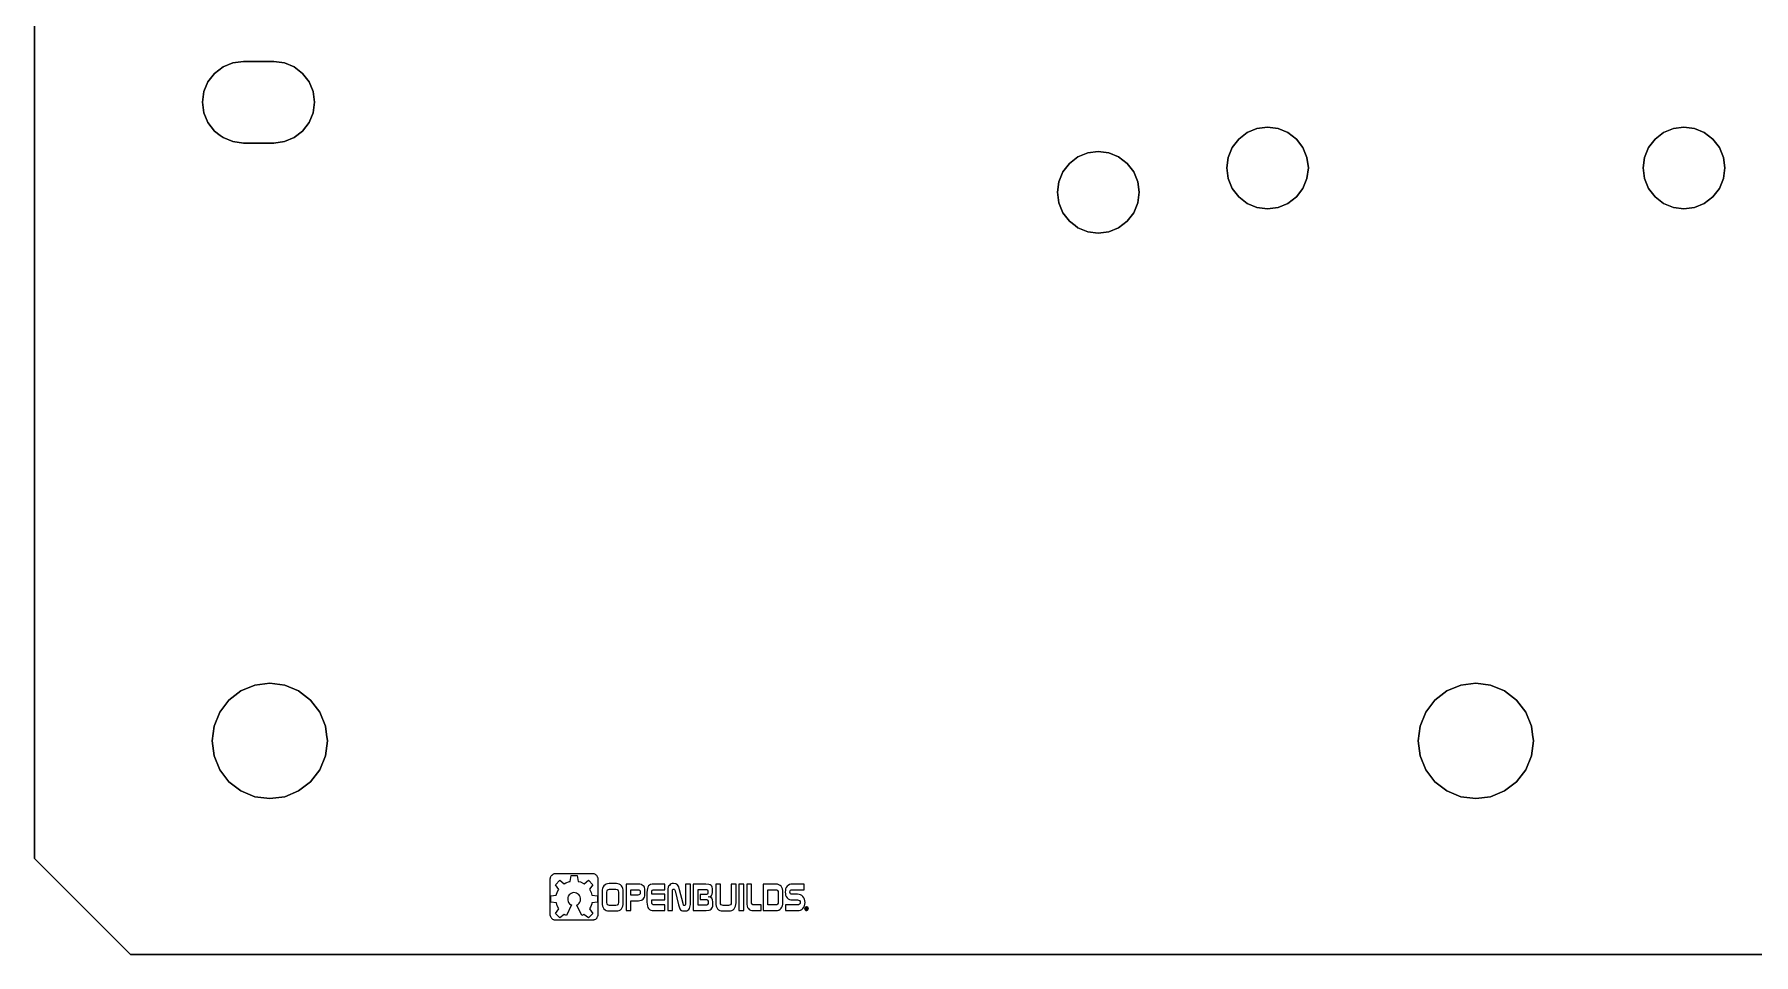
# Model space of a CAD drawing. Header units: metres. Extents: x 0 to 1120, y 0 to 254.
# Drawn here: x 687.5 to 794.8, y 0 to 57.4 of the extents above; entities that cross this region are included whole.
import ezdxf

# ---------------------------------------------------------------- set-up
doc = ezdxf.new("R2010")
doc.units = ezdxf.units.M

msp = doc.modelspace()

# ---------------------------------------------------------------- linework, layer by layer
at = {"layer": 'Component#3'}
for p, q in [((687.5, 247.94), (687.5, 6)), ((687.5, 6, 6), (687.5, 247.94, 6)), ((698.75, 54.98, 6), (698.34, 54.46, 6)), ((698.34, 54.46), (698.75, 54.98)), ((698.75, 54.98), (699.28, 55.39)), ((699.28, 55.39, 6), (698.75, 54.98, 6)), ((698.75, 54.98), (698.75, 54.98, 6)), ((699.28, 55.39), (699.89, 55.64)), ((699.89, 55.64, 6), (699.28, 55.39, 6)), ((699.28, 55.39, 6), (699.28, 55.39)), ((699.89, 55.64), (700.55, 55.73)), ((700.55, 55.73, 6), (699.89, 55.64, 6)), ((699.89, 55.64), (699.89, 55.64, 6)), ((700.55, 55.73), (702.45, 55.73)), ((700.55, 55.73), (700.55, 55.73, 6)), ((702.45, 55.73, 6), (700.55, 55.73, 6)), ((702.45, 55.73), (702.45, 55.73, 6)), ((702.45, 55.73), (703.11, 55.64)), ((703.11, 55.64, 6), (702.45, 55.73, 6)), ((703.73, 55.39, 6), (703.11, 55.64, 6)), ((703.11, 55.64, 6), (703.11, 55.64)), ((703.11, 55.64), (703.73, 55.39)), ((703.73, 55.39), (704.25, 54.98)), ((704.25, 54.98, 6), (703.73, 55.39, 6)), ((703.73, 55.39), (703.73, 55.39, 6)), ((704.25, 54.98), (704.66, 54.46)), ((704.25, 54.98), (704.25, 54.98, 6)), ((704.66, 54.46, 6), (704.25, 54.98, 6)), ((698, 53.18), (698.09, 53.84)), ((698.09, 53.84, 6), (698, 53.18, 6)), ((698.09, 53.84), (698.34, 54.46)), ((698.34, 54.46, 6), (698.09, 53.84, 6)), ((698.09, 53.84), (698.09, 53.84, 6)), ((698.34, 54.46, 6), (698.34, 54.46)), ((704.91, 53.84, 6), (704.66, 54.46, 6)), ((704.66, 54.46), (704.91, 53.84)), ((704.66, 54.46), (704.66, 54.46, 6)), ((704.91, 53.84), (704.91, 53.84, 6)), ((704.91, 53.84), (705, 53.18)), ((705, 53.18, 6), (704.91, 53.84, 6)), ((698, 53.18, 6), (698, 53.18)), ((698.09, 52.52), (698, 53.18)), ((698, 53.18, 6), (698.09, 52.52, 6)), ((705, 53.18), (704.91, 52.52)), ((704.91, 52.52, 6), (705, 53.18, 6)), ((705, 53.18, 6), (705, 53.18)), ((698.34, 51.91), (698.09, 52.52)), ((698.09, 52.52), (698.09, 52.52, 6)), ((698.09, 52.52, 6), (698.34, 51.91, 6)), ((698.34, 51.91, 6), (698.75, 51.38, 6)), ((698.75, 51.38), (698.34, 51.91)), ((698.34, 51.91, 6), (698.34, 51.91)), ((704.25, 51.38, 6), (704.66, 51.91, 6)), ((704.66, 51.91), (704.25, 51.38)), ((704.66, 51.91, 6), (704.91, 52.52, 6)), ((704.91, 52.52), (704.66, 51.91)), ((704.66, 51.91), (704.66, 51.91, 6)), ((704.91, 52.52), (704.91, 52.52, 6)), ((763.84, 51.54, 6), (763.22, 51.29, 6)), ((763.22, 51.29), (763.84, 51.54)), ((764.5, 51.63, 6), (763.84, 51.54, 6)), ((763.84, 51.54), (764.5, 51.63)), ((763.84, 51.54), (763.84, 51.54, 6)), ((764.5, 51.63), (764.5, 51.63, 6)), ((764.5, 51.63), (765.16, 51.54)), ((765.16, 51.54, 6), (764.5, 51.63, 6)), ((765.16, 51.54), (765.77, 51.29)), ((765.16, 51.54, 6), (765.16, 51.54)), ((765.77, 51.29, 6), (765.16, 51.54, 6)), ((789.84, 51.54, 6), (789.22, 51.29, 6)), ((789.22, 51.29), (789.84, 51.54)), ((790.5, 51.63, 6), (789.84, 51.54, 6)), ((789.84, 51.54), (790.5, 51.63)), ((789.84, 51.54, 6), (789.84, 51.54)), ((790.5, 51.63, 6), (790.5, 51.63)), ((790.5, 51.63), (791.16, 51.54)), ((791.16, 51.54, 6), (790.5, 51.63, 6)), ((791.16, 51.54), (791.16, 51.54, 6)), ((791.16, 51.54), (791.77, 51.29)), ((791.77, 51.29, 6), (791.16, 51.54, 6)), ((698.75, 51.38, 6), (699.1, 51.11, 6)), ((699.1, 51.11), (698.75, 51.38)), ((698.75, 51.38), (698.75, 51.38, 6)), ((699.1, 51.11), (699.1, 51.11, 6)), ((699.1, 51.11, 6), (699.28, 50.97, 6)), ((699.28, 50.97), (699.1, 51.11)), ((699.89, 50.72), (699.28, 50.97)), ((699.28, 50.97, 6), (699.89, 50.72, 6)), ((699.28, 50.97), (699.28, 50.97, 6)), ((699.89, 50.72, 6), (700.55, 50.63, 6)), ((699.89, 50.72), (699.89, 50.72, 6)), ((700.55, 50.63), (699.89, 50.72)), ((700.55, 50.63, 6), (700.55, 50.63)), ((702.45, 50.63), (700.55, 50.63)), ((700.55, 50.63, 6), (702.45, 50.63, 6)), ((702.45, 50.63, 6), (703.11, 50.72, 6)), ((703.11, 50.72), (702.45, 50.63)), ((702.45, 50.63, 6), (702.45, 50.63)), ((703.11, 50.72, 6), (703.73, 50.97, 6)), ((703.73, 50.97), (703.11, 50.72)), ((703.11, 50.72), (703.11, 50.72, 6)), ((704.25, 51.38), (703.73, 50.97)), ((703.73, 50.97, 6), (704.25, 51.38, 6)), ((703.73, 50.97), (703.73, 50.97, 6)), ((704.25, 51.38, 6), (704.25, 51.38)), ((762.29, 50.35), (762.7, 50.88)), ((762.7, 50.88, 6), (762.29, 50.35, 6)), ((763.22, 51.29, 6), (762.7, 50.88, 6)), ((762.7, 50.88), (763.22, 51.29)), ((762.7, 50.88), (762.7, 50.88, 6)), ((763.22, 51.29, 6), (763.22, 51.29)), ((766.3, 50.88, 6), (765.77, 51.29, 6)), ((765.77, 51.29), (766.3, 50.88)), ((765.77, 51.29, 6), (765.77, 51.29)), ((766.3, 50.88), (766.3, 50.88, 6)), ((766.3, 50.88), (766.71, 50.35)), ((766.71, 50.35, 6), (766.3, 50.88, 6)), ((788.29, 50.35), (788.7, 50.88)), ((788.7, 50.88, 6), (788.29, 50.35, 6)), ((788.7, 50.88), (789.22, 51.29)), ((789.22, 51.29, 6), (788.7, 50.88, 6)), ((788.7, 50.88), (788.7, 50.88, 6)), ((789.22, 51.29, 6), (789.22, 51.29)), ((791.77, 51.29), (791.77, 51.29, 6)), ((791.77, 51.29), (792.3, 50.88)), ((792.3, 50.88, 6), (791.77, 51.29, 6)), ((792.3, 50.88, 6), (792.3, 50.88)), ((792.3, 50.88), (792.71, 50.35)), ((792.71, 50.35, 6), (792.3, 50.88, 6)), ((752.65, 49.77, 6), (752.13, 49.36, 6)), ((752.13, 49.36), (752.65, 49.77)), ((752.65, 49.77), (753.27, 50.02)), ((753.27, 50.02, 6), (752.65, 49.77, 6)), ((752.65, 49.77), (752.65, 49.77, 6)), ((753.27, 50.02), (753.93, 50.11)), ((753.93, 50.11, 6), (753.27, 50.02, 6)), ((753.27, 50.02, 6), (753.27, 50.02)), ((753.93, 50.11), (753.93, 50.11, 6)), ((754.59, 50.02, 6), (753.93, 50.11, 6)), ((753.93, 50.11), (754.59, 50.02)), ((755.2, 49.77, 6), (754.59, 50.02, 6)), ((754.59, 50.02), (755.2, 49.77)), ((754.59, 50.02), (754.59, 50.02, 6)), ((755.2, 49.77, 6), (755.2, 49.77)), ((755.73, 49.36, 6), (755.2, 49.77, 6)), ((755.2, 49.77), (755.73, 49.36)), ((761.95, 49.08), (762.04, 49.74)), ((762.04, 49.74, 6), (761.95, 49.08, 6)), ((762.29, 50.35, 6), (762.04, 49.74, 6)), ((762.04, 49.74), (762.29, 50.35)), ((762.04, 49.74), (762.04, 49.74, 6)), ((762.29, 50.35), (762.29, 50.35, 6)), ((766.71, 50.35), (766.96, 49.74)), ((766.71, 50.35), (766.71, 50.35, 6)), ((766.96, 49.74, 6), (766.71, 50.35, 6)), ((766.96, 49.74, 6), (766.96, 49.74)), ((766.96, 49.74), (767.05, 49.08)), ((767.05, 49.08, 6), (766.96, 49.74, 6)), ((788.04, 49.74, 6), (787.95, 49.08, 6)), ((787.95, 49.08), (788.04, 49.74)), ((788.29, 50.35, 6), (788.04, 49.74, 6)), ((788.04, 49.74), (788.29, 50.35)), ((788.04, 49.74, 6), (788.04, 49.74)), ((788.29, 50.35), (788.29, 50.35, 6)), ((792.71, 50.35), (792.71, 50.35, 6)), ((792.71, 50.35), (792.96, 49.74)), ((792.96, 49.74, 6), (792.71, 50.35, 6)), ((792.96, 49.74, 6), (792.96, 49.74)), ((793.05, 49.08, 6), (792.96, 49.74, 6)), ((792.96, 49.74), (793.05, 49.08)), ((751.47, 48.22), (751.72, 48.83)), ((751.72, 48.83, 6), (751.47, 48.22, 6)), ((752.13, 49.36, 6), (751.72, 48.83, 6)), ((751.72, 48.83), (752.13, 49.36)), ((751.72, 48.83), (751.72, 48.83, 6)), ((752.13, 49.36, 6), (752.13, 49.36)), ((755.73, 49.36), (756.14, 48.83)), ((755.73, 49.36, 6), (755.73, 49.36)), ((756.14, 48.83, 6), (755.73, 49.36, 6)), ((756.14, 48.83), (756.14, 48.83, 6)), ((756.14, 48.83), (756.39, 48.22)), ((756.39, 48.22, 6), (756.14, 48.83, 6)), ((761.95, 49.08, 6), (761.95, 49.08)), ((761.95, 49.08, 6), (762.04, 48.42, 6)), ((762.04, 48.42), (761.95, 49.08)), ((762.04, 48.42, 6), (762.29, 47.8, 6)), ((762.29, 47.8), (762.04, 48.42)), ((762.04, 48.42), (762.04, 48.42, 6)), ((766.71, 47.8, 6), (766.96, 48.42, 6)), ((766.96, 48.42), (766.71, 47.8)), ((766.96, 48.42, 6), (767.05, 49.08, 6)), ((767.05, 49.08), (766.96, 48.42)), ((766.96, 48.42, 6), (766.96, 48.42)), ((767.05, 49.08), (767.05, 49.08, 6)), ((787.95, 49.08), (787.95, 49.08, 6)), ((787.95, 49.08, 6), (788.04, 48.42, 6)), ((788.04, 48.42), (787.95, 49.08)), ((788.04, 48.42, 6), (788.29, 47.8, 6)), ((788.29, 47.8), (788.04, 48.42)), ((788.04, 48.42), (788.04, 48.42, 6)), ((792.71, 47.8, 6), (792.96, 48.42, 6)), ((792.96, 48.42), (792.71, 47.8)), ((792.96, 48.42, 6), (793.05, 49.08, 6)), ((793.05, 49.08), (792.96, 48.42)), ((792.96, 48.42), (792.96, 48.42, 6)), ((793.05, 49.08), (793.05, 49.08, 6)), ((751.38, 47.56), (751.47, 48.22)), ((751.47, 48.22, 6), (751.38, 47.56, 6)), ((751.38, 47.56, 6), (751.38, 47.56)), ((751.38, 47.56, 6), (751.47, 46.9, 6)), ((751.47, 46.9), (751.38, 47.56)), ((751.47, 48.22, 6), (751.47, 48.22)), ((756.39, 48.22), (756.39, 48.22, 6)), ((756.39, 48.22), (756.48, 47.56)), ((756.48, 47.56, 6), (756.39, 48.22, 6)), ((756.39, 46.9, 6), (756.48, 47.56, 6)), ((756.48, 47.56), (756.39, 46.9)), ((756.48, 47.56, 6), (756.48, 47.56)), ((762.7, 47.28), (762.29, 47.8)), ((762.29, 47.8), (762.29, 47.8, 6)), ((762.29, 47.8, 6), (762.7, 47.28, 6)), ((762.7, 47.28, 6), (762.7, 47.28)), ((763.22, 46.87), (762.7, 47.28)), ((762.7, 47.28, 6), (763.22, 46.87, 6)), ((765.77, 46.87, 6), (766.3, 47.28, 6)), ((766.3, 47.28), (765.77, 46.87)), ((766.71, 47.8), (766.3, 47.28)), ((766.3, 47.28, 6), (766.71, 47.8, 6)), ((766.3, 47.28, 6), (766.3, 47.28)), ((766.71, 47.8, 6), (766.71, 47.8)), ((788.7, 47.28), (788.29, 47.8)), ((788.29, 47.8), (788.29, 47.8, 6)), ((788.29, 47.8, 6), (788.7, 47.28, 6)), ((788.7, 47.28, 6), (788.7, 47.28)), ((788.7, 47.28, 6), (789.22, 46.87, 6)), ((789.22, 46.87), (788.7, 47.28)), ((792.3, 47.28), (791.77, 46.87)), ((791.77, 46.87, 6), (792.3, 47.28, 6)), ((792.3, 47.28, 6), (792.71, 47.8, 6)), ((792.71, 47.8), (792.3, 47.28)), ((792.3, 47.28), (792.3, 47.28, 6)), ((792.71, 47.8), (792.71, 47.8, 6)), ((751.72, 46.28), (751.47, 46.9)), ((751.47, 46.9, 6), (751.72, 46.28, 6)), ((751.47, 46.9), (751.47, 46.9, 6)), ((751.72, 46.28, 6), (751.72, 46.28)), ((751.72, 46.28, 6), (752.13, 45.76, 6)), ((752.13, 45.76), (751.72, 46.28)), ((756.14, 46.28), (755.73, 45.76)), ((755.73, 45.76, 6), (756.14, 46.28, 6)), ((756.14, 46.28, 6), (756.39, 46.9, 6)), ((756.39, 46.9), (756.14, 46.28)), ((756.14, 46.28, 6), (756.14, 46.28)), ((756.39, 46.9), (756.39, 46.9, 6)), ((763.84, 46.62), (763.22, 46.87)), ((763.22, 46.87, 6), (763.84, 46.62, 6)), ((763.22, 46.87), (763.22, 46.87, 6)), ((764.5, 46.53), (763.84, 46.62)), ((763.84, 46.62), (763.84, 46.62, 6)), ((763.84, 46.62, 6), (764.5, 46.53, 6)), ((765.16, 46.62), (764.5, 46.53)), ((764.5, 46.53, 6), (765.16, 46.62, 6)), ((764.5, 46.53, 6), (764.5, 46.53)), ((765.77, 46.87), (765.16, 46.62)), ((765.16, 46.62, 6), (765.77, 46.87, 6)), ((765.16, 46.62), (765.16, 46.62, 6)), ((765.77, 46.87), (765.77, 46.87, 6)), ((789.84, 46.62), (789.22, 46.87)), ((789.22, 46.87), (789.22, 46.87, 6)), ((789.22, 46.87, 6), (789.84, 46.62, 6)), ((789.84, 46.62, 6), (789.84, 46.62)), ((790.5, 46.53), (789.84, 46.62)), ((789.84, 46.62, 6), (790.5, 46.53, 6)), ((790.5, 46.53, 6), (791.16, 46.62, 6)), ((791.16, 46.62), (790.5, 46.53)), ((790.5, 46.53), (790.5, 46.53, 6)), ((791.77, 46.87), (791.16, 46.62)), ((791.16, 46.62, 6), (791.77, 46.87, 6)), ((791.16, 46.62), (791.16, 46.62, 6)), ((791.77, 46.87, 6), (791.77, 46.87)), ((752.13, 45.76), (752.13, 45.76, 6)), ((752.48, 45.49), (752.13, 45.76)), ((752.13, 45.76, 6), (752.48, 45.49, 6)), ((752.65, 45.35), (752.48, 45.49)), ((752.48, 45.49, 6), (752.65, 45.35, 6)), ((752.48, 45.49), (752.48, 45.49, 6)), ((752.65, 45.35, 6), (752.65, 45.35)), ((753.27, 45.1), (752.65, 45.35)), ((752.65, 45.35, 6), (753.27, 45.1, 6)), ((753.27, 45.1, 6), (753.93, 45.01, 6)), ((753.93, 45.01), (753.27, 45.1)), ((753.27, 45.1), (753.27, 45.1, 6)), ((753.93, 45.01, 6), (754.59, 45.1, 6)), ((754.59, 45.1), (753.93, 45.01)), ((755.2, 45.35), (754.59, 45.1)), ((754.59, 45.1, 6), (755.2, 45.35, 6)), ((754.59, 45.1), (754.59, 45.1, 6)), ((755.2, 45.35, 6), (755.73, 45.76, 6)), ((755.73, 45.76), (755.2, 45.35)), ((755.2, 45.35, 6), (755.2, 45.35)), ((755.73, 45.76), (755.73, 45.76, 6)), ((753.93, 45.01), (753.93, 45.01, 6)), ((700.4, 16.45, 6), (699.65, 15.87, 6)), ((699.65, 15.87), (700.4, 16.45)), ((700.4, 16.45), (701.27, 16.81)), ((701.27, 16.81, 6), (700.4, 16.45, 6)), ((700.4, 16.45, 6), (700.4, 16.45)), ((702.2, 16.93, 6), (701.27, 16.81, 6)), ((701.27, 16.81), (702.2, 16.93)), ((701.27, 16.81), (701.27, 16.81, 6)), ((703.13, 16.81, 6), (702.2, 16.93, 6)), ((702.2, 16.93), (703.13, 16.81)), ((702.2, 16.93, 6), (702.2, 16.93)), ((703.13, 16.81), (703.13, 16.81, 6)), ((704, 16.45, 6), (703.13, 16.81, 6)), ((703.13, 16.81), (704, 16.45)), ((704, 16.45), (704, 16.45, 6)), ((704.75, 15.87, 6), (704, 16.45, 6)), ((704, 16.45), (704.75, 15.87)), ((775.7, 16.45, 6), (774.95, 15.87, 6)), ((774.95, 15.87), (775.7, 16.45)), ((776.57, 16.81, 6), (775.7, 16.45, 6)), ((775.7, 16.45), (776.57, 16.81)), ((775.7, 16.45), (775.7, 16.45, 6)), ((777.5, 16.93, 6), (776.57, 16.81, 6)), ((776.57, 16.81), (777.5, 16.93)), ((776.57, 16.81, 6), (776.57, 16.81)), ((777.5, 16.93), (777.5, 16.93, 6)), ((778.43, 16.81, 6), (777.5, 16.93, 6)), ((777.5, 16.93), (778.43, 16.81)), ((778.43, 16.81), (778.43, 16.81, 6)), ((778.43, 16.81), (779.3, 16.45)), ((779.3, 16.45, 6), (778.43, 16.81, 6)), ((780.05, 15.87, 6), (779.3, 16.45, 6)), ((779.3, 16.45, 6), (779.3, 16.45)), ((779.3, 16.45), (780.05, 15.87)), ((698.72, 14.26), (699.08, 15.13)), ((699.08, 15.13, 6), (698.72, 14.26, 6)), ((699.08, 15.13), (699.65, 15.87)), ((699.65, 15.87, 6), (699.08, 15.13, 6)), ((699.08, 15.13), (699.08, 15.13, 6)), ((699.65, 15.87), (699.65, 15.87, 6)), ((705.32, 15.13, 6), (704.75, 15.87, 6)), ((704.75, 15.87, 6), (704.75, 15.87)), ((704.75, 15.87), (705.32, 15.13)), ((705.32, 15.13), (705.68, 14.26)), ((705.32, 15.13), (705.32, 15.13, 6)), ((705.68, 14.26, 6), (705.32, 15.13, 6)), ((774.02, 14.26), (774.38, 15.13)), ((774.38, 15.13, 6), (774.02, 14.26, 6)), ((774.95, 15.87, 6), (774.38, 15.13, 6)), ((774.38, 15.13), (774.95, 15.87)), ((774.38, 15.13), (774.38, 15.13, 6)), ((774.95, 15.87, 6), (774.95, 15.87)), ((780.62, 15.13, 6), (780.05, 15.87, 6)), ((780.05, 15.87), (780.62, 15.13)), ((780.05, 15.87), (780.05, 15.87, 6)), ((780.62, 15.13), (780.62, 15.13, 6)), ((780.62, 15.13), (780.98, 14.26)), ((780.98, 14.26, 6), (780.62, 15.13, 6)), ((698.6, 13.33), (698.72, 14.26)), ((698.72, 14.26, 6), (698.6, 13.33, 6)), ((698.72, 14.26), (698.72, 14.26, 6)), ((705.68, 14.26), (705.68, 14.26, 6)), ((705.75, 13.74, 6), (705.68, 14.26, 6)), ((705.68, 14.26), (705.75, 13.74)), ((774.02, 14.26, 6), (773.9, 13.33, 6)), ((773.9, 13.33), (774.02, 14.26)), ((774.02, 14.26), (774.02, 14.26, 6)), ((780.98, 14.26), (781.05, 13.74)), ((781.05, 13.74, 6), (780.98, 14.26, 6)), ((780.98, 14.26, 6), (780.98, 14.26)), ((698.6, 13.33), (698.6, 13.33, 6)), ((698.72, 12.4), (698.6, 13.33)), ((698.6, 13.33, 6), (698.72, 12.4, 6)), ((705.68, 12.4, 6), (705.8, 13.33, 6)), ((705.8, 13.33), (705.68, 12.4)), ((705.75, 13.74), (705.8, 13.33)), ((705.8, 13.33, 6), (705.75, 13.74, 6)), ((705.75, 13.74, 6), (705.75, 13.74)), ((705.8, 13.33, 6), (705.8, 13.33)), ((773.9, 13.33, 6), (773.9, 13.33)), ((774.02, 12.4), (773.9, 13.33)), ((773.9, 13.33, 6), (774.02, 12.4, 6)), ((781.1, 13.33), (780.98, 12.4)), ((780.98, 12.4, 6), (781.1, 13.33, 6)), ((781.05, 13.74), (781.05, 13.74, 6)), ((781.1, 13.33, 6), (781.05, 13.74, 6)), ((781.05, 13.74), (781.1, 13.33)), ((781.1, 13.33, 6), (781.1, 13.33)), ((698.72, 12.4, 6), (698.72, 12.4)), ((699.08, 11.53), (698.72, 12.4)), ((698.72, 12.4, 6), (699.08, 11.53, 6)), ((705.32, 11.53, 6), (705.68, 12.4, 6)), ((705.68, 12.4), (705.32, 11.53)), ((705.68, 12.4), (705.68, 12.4, 6)), ((774.38, 11.53), (774.02, 12.4)), ((774.02, 12.4), (774.02, 12.4, 6)), ((774.02, 12.4, 6), (774.38, 11.53, 6)), ((780.62, 11.53, 6), (780.98, 12.4, 6)), ((780.98, 12.4), (780.62, 11.53)), ((780.98, 12.4), (780.98, 12.4, 6)), ((699.08, 11.53, 6), (699.65, 10.78, 6)), ((699.08, 11.53, 6), (699.08, 11.53)), ((699.65, 10.78), (699.08, 11.53)), ((700.4, 10.21), (699.65, 10.78)), ((699.65, 10.78, 6), (699.65, 10.78)), ((699.65, 10.78, 6), (700.4, 10.21, 6)), ((704, 10.21, 6), (704.75, 10.78, 6)), ((704.75, 10.78), (704, 10.21)), ((705.32, 11.53), (704.75, 10.78)), ((704.75, 10.78, 6), (705.32, 11.53, 6)), ((704.75, 10.78, 6), (704.75, 10.78)), ((705.32, 11.53, 6), (705.32, 11.53)), ((774.38, 11.53, 6), (774.95, 10.78, 6)), ((774.38, 11.53), (774.38, 11.53, 6)), ((774.95, 10.78), (774.38, 11.53)), ((775.7, 10.21), (774.95, 10.78)), ((774.95, 10.78), (774.95, 10.78, 6)), ((774.95, 10.78, 6), (775.7, 10.21, 6)), ((780.05, 10.78), (779.3, 10.21)), ((779.3, 10.21, 6), (780.05, 10.78, 6)), ((780.62, 11.53), (780.05, 10.78)), ((780.05, 10.78, 6), (780.62, 11.53, 6)), ((780.05, 10.78), (780.05, 10.78, 6)), ((780.62, 11.53, 6), (780.62, 11.53)), ((700.4, 10.21, 6), (700.4, 10.21)), ((700.4, 10.21, 6), (701.27, 9.85, 6)), ((701.27, 9.85), (700.4, 10.21)), ((702.2, 9.73), (701.27, 9.85)), ((701.27, 9.85), (701.27, 9.85, 6)), ((701.27, 9.85, 6), (702.2, 9.73, 6)), ((703.13, 9.85), (702.2, 9.73)), ((702.2, 9.73, 6), (703.13, 9.85, 6)), ((702.2, 9.73, 6), (702.2, 9.73)), ((704, 10.21), (703.13, 9.85)), ((703.13, 9.85, 6), (704, 10.21, 6)), ((703.13, 9.85), (703.13, 9.85, 6)), ((704, 10.21, 6), (704, 10.21)), ((775.7, 10.21), (775.7, 10.21, 6)), ((775.7, 10.21, 6), (776.57, 9.85, 6)), ((776.57, 9.85), (775.7, 10.21)), ((776.57, 9.85), (776.57, 9.85, 6)), ((776.57, 9.85, 6), (777.5, 9.73, 6)), ((777.5, 9.73), (776.57, 9.85)), ((778.43, 9.85), (777.5, 9.73)), ((777.5, 9.73, 6), (778.43, 9.85, 6)), ((777.5, 9.73), (777.5, 9.73, 6)), ((778.43, 9.85, 6), (779.3, 10.21, 6)), ((779.3, 10.21), (778.43, 9.85)), ((778.43, 9.85), (778.43, 9.85, 6)), ((779.3, 10.21, 6), (779.3, 10.21)), ((687.5, 6), (687.5, 6, 6)), ((687.5, 6), (693.5, 0)), ((693.5, 0, 6), (687.5, 6, 6)), ((719.69, 4.7, 6.1), (719.68, 4.67, 6.1)), ((719.68, 4.67, 6.1), (719.68, 4.64, 6.1)), ((719.68, 4.64, 6.1), (719.68, 2.57, 6.1)), ((719.7, 4.75, 6.1), (719.69, 4.72, 6.1)), ((719.69, 4.72, 6.1), (719.69, 4.7, 6.1)), ((719.71, 4.8, 6.1), (719.7, 4.77, 6.1)), ((719.7, 4.77, 6.1), (719.7, 4.75, 6.1)), ((719.72, 4.82, 6.1), (719.71, 4.8, 6.1)), ((719.73, 4.85, 6.1), (719.72, 4.82, 6.1)), ((719.75, 4.88, 6.1), (719.73, 4.85, 6.1)), ((719.77, 4.91, 6.1), (719.75, 4.88, 6.1)), ((719.8, 4.94, 6.1), (719.77, 4.91, 6.1)), ((719.82, 4.96, 6.1), (719.8, 4.94, 6.1)), ((719.85, 4.98, 6.1), (719.82, 4.96, 6.1)), ((719.88, 5, 6.1), (719.85, 4.98, 6.1)), ((719.91, 5.02, 6.1), (719.88, 5, 6.1)), ((719.94, 5.03, 6.1), (719.91, 5.02, 6.1)), ((719.97, 5.03, 6.1), (719.94, 5.03, 6.1)), ((720.02, 5.04, 6.1), (719.97, 5.03, 6.1)), ((722.38, 5.04, 6.1), (720.02, 5.04, 6.1)), ((720.03, 4.36, 6.1), (720.3, 4.64, 6.1)), ((720.25, 4.07, 6.1), (720.03, 4.36, 6.1)), ((720.3, 4.64, 6.1), (720.59, 4.42, 6.1)), ((720.59, 4.42, 6.1), (720.69, 4.48, 6.1)), ((720.69, 4.48, 6.1), (720.91, 4.56, 6.1)), ((720.91, 4.56, 6.1), (720.96, 4.57, 6.1)), ((720.96, 4.57, 6.1), (721.01, 4.93, 6.1)), ((721.01, 4.93, 6.1), (721.4, 4.93, 6.1)), ((721.4, 4.93, 6.1), (721.45, 4.57, 6.1)), ((721.45, 4.57, 6.1), (721.61, 4.53, 6.1)), ((721.61, 4.53, 6.1), (721.82, 4.42, 6.1)), ((721.82, 4.42, 6.1), (722.1, 4.64, 6.1)), ((722.1, 4.64, 6.1), (722.37, 4.36, 6.1)), ((722.37, 4.36, 6.1), (722.16, 4.08, 6.1)), ((722.42, 5.03, 6.1), (722.38, 5.04, 6.1)), ((722.45, 5.03, 6.1), (722.42, 5.03, 6.1)), ((722.49, 5.02, 6.1), (722.45, 5.03, 6.1)), ((722.53, 5, 6.1), (722.49, 5.02, 6.1)), ((722.55, 4.98, 6.1), (722.53, 5, 6.1)), ((722.58, 4.95, 6.1), (722.55, 4.98, 6.1)), ((722.61, 4.93, 6.1), (722.58, 4.95, 6.1)), ((722.64, 4.89, 6.1), (722.61, 4.93, 6.1)), ((722.66, 4.85, 6.1), (722.64, 4.89, 6.1)), ((722.67, 4.82, 6.1), (722.66, 4.85, 6.1)), ((722.68, 4.8, 6.1), (722.67, 4.82, 6.1)), ((722.7, 4.76, 6.1), (722.68, 4.8, 6.1)), ((722.7, 4.74, 6.1), (722.7, 4.76, 6.1)), ((722.71, 4.71, 6.1), (722.7, 4.74, 6.1)), ((722.71, 4.68, 6.1), (722.71, 4.71, 6.1)), ((722.71, 4.63, 6.1), (722.71, 4.68, 6.1)), ((722.71, 2.54, 6.1), (722.71, 4.63, 6.1)), ((723.06, 4.3, 6.1), (723.01, 4.22, 6.1)), ((723.13, 4.36, 6.1), (723.06, 4.3, 6.1)), ((723.2, 4.4, 6.1), (723.13, 4.36, 6.1)), ((723.29, 4.42, 6.1), (723.2, 4.4, 6.1)), ((723.38, 4.43, 6.1), (723.29, 4.42, 6.1)), ((723.84, 4.43, 6.1), (723.38, 4.43, 6.1)), ((723.93, 4.42, 6.1), (723.84, 4.43, 6.1)), ((724.02, 4.4, 6.1), (723.93, 4.42, 6.1)), ((724.09, 4.36, 6.1), (724.02, 4.4, 6.1)), ((724.16, 4.3, 6.1), (724.09, 4.36, 6.1)), ((724.21, 4.22, 6.1), (724.16, 4.3, 6.1)), ((725.22, 4.4, 6.1), (724.45, 4.4, 6.1)), ((724.45, 4.4, 6.1), (724.45, 2.75, 6.1)), ((725.31, 4.39, 6.1), (725.22, 4.4, 6.1)), ((725.4, 4.37, 6.1), (725.31, 4.39, 6.1)), ((725.46, 4.34, 6.1), (725.4, 4.37, 6.1)), ((725.52, 4.3, 6.1), (725.46, 4.34, 6.1)), ((725.57, 4.25, 6.1), (725.52, 4.3, 6.1)), ((725.91, 4.33, 6.1), (725.85, 4.28, 6.1)), ((725.98, 4.37, 6.1), (725.91, 4.33, 6.1)), ((726.08, 4.39, 6.1), (725.98, 4.37, 6.1)), ((726.19, 4.4, 6.1), (726.08, 4.39, 6.1)), ((726.87, 4.4, 6.1), (726.19, 4.4, 6.1)), ((726.87, 4.05, 6.1), (726.87, 4.4, 6.1)), ((727.15, 4.32, 6.1), (727.1, 4.27, 6.1)), ((727.2, 4.37, 6.1), (727.15, 4.32, 6.1)), ((727.26, 4.41, 6.1), (727.2, 4.37, 6.1)), ((727.33, 4.43, 6.1), (727.26, 4.41, 6.1)), ((727.41, 4.43, 6.1), (727.33, 4.43, 6.1)), ((727.55, 4.41, 6.1), (727.41, 4.43, 6.1)), ((727.61, 4.38, 6.1), (727.55, 4.41, 6.1)), ((727.66, 4.35, 6.1), (727.61, 4.38, 6.1)), ((727.7, 4.3, 6.1), (727.66, 4.35, 6.1)), ((727.73, 4.23, 6.1), (727.7, 4.3, 6.1)), ((728.46, 4.4, 6.1), (728.16, 4.4, 6.1)), ((728.16, 4.4, 6.1), (728.16, 3.17, 6.1)), ((728.46, 3.13, 6.1), (728.46, 4.4, 6.1)), ((728.64, 4.4, 6.1), (728.64, 2.75, 6.1)), ((729.43, 4.4, 6.1), (728.64, 4.4, 6.1)), ((729.61, 4.38, 6.1), (729.43, 4.4, 6.1)), ((729.69, 4.35, 6.1), (729.61, 4.38, 6.1)), ((729.75, 4.31, 6.1), (729.69, 4.35, 6.1)), ((729.79, 4.26, 6.1), (729.75, 4.31, 6.1)), ((730.34, 4.4, 6.1), (730.04, 4.4, 6.1)), ((730.04, 4.4, 6.1), (730.04, 3.23, 6.1)), ((730.34, 3.26, 6.1), (730.34, 4.4, 6.1)), ((731.31, 4.4, 6.1), (731.01, 4.4, 6.1)), ((731.01, 4.4, 6.1), (731.01, 3.26, 6.1)), ((731.31, 3.23, 6.1), (731.31, 4.4, 6.1)), ((731.79, 4.4, 6.1), (731.49, 4.4, 6.1)), ((731.49, 4.4, 6.1), (731.49, 2.75, 6.1)), ((731.79, 2.75, 6.1), (731.79, 4.4, 6.1)), ((731.98, 4.4, 6.1), (731.98, 3.27, 6.1)), ((732.27, 4.4, 6.1), (731.98, 4.4, 6.1)), ((732.27, 3.29, 6.1), (732.27, 4.4, 6.1)), ((733.81, 4.4, 6.1), (733, 4.4, 6.1)), ((733, 4.4, 6.1), (733, 2.75, 6.1)), ((733.9, 4.39, 6.1), (733.81, 4.4, 6.1)), ((733.99, 4.36, 6.1), (733.9, 4.39, 6.1)), ((734.06, 4.32, 6.1), (733.99, 4.36, 6.1)), ((734.13, 4.26, 6.1), (734.06, 4.32, 6.1)), ((734.57, 4.32, 6.1), (734.5, 4.27, 6.1)), ((734.65, 4.37, 6.1), (734.57, 4.32, 6.1)), ((734.74, 4.39, 6.1), (734.65, 4.37, 6.1)), ((734.84, 4.4, 6.1), (734.74, 4.39, 6.1)), ((735.56, 4.4, 6.1), (734.84, 4.4, 6.1)), ((735.56, 4.05, 6.1), (735.56, 4.4, 6.1)), ((719.74, 3.66, 6.1), (720.09, 3.71, 6.1)), ((719.74, 3.27, 6.1), (719.74, 3.66, 6.1)), ((720.1, 3.22, 6.1), (719.74, 3.27, 6.1)), ((720.09, 3.71, 6.1), (720.1, 3.76, 6.1)), ((720.1, 3.76, 6.1), (720.19, 3.98, 6.1)), ((720.19, 3.98, 6.1), (720.25, 4.07, 6.1)), ((720.81, 3.57, 6.1), (720.8, 3.48, 6.1)), ((720.8, 3.48, 6.1), (720.8, 3.4, 6.1)), ((720.8, 3.4, 6.1), (720.82, 3.32, 6.1)), ((720.84, 3.65, 6.1), (720.81, 3.57, 6.1)), ((720.82, 3.32, 6.1), (720.86, 3.24, 6.1)), ((720.89, 3.72, 6.1), (720.84, 3.65, 6.1)), ((720.86, 3.24, 6.1), (720.91, 3.17, 6.1)), ((720.95, 3.78, 6.1), (720.89, 3.72, 6.1)), ((721.02, 3.82, 6.1), (720.95, 3.78, 6.1)), ((721.1, 3.86, 6.1), (721.02, 3.82, 6.1)), ((721.18, 3.87, 6.1), (721.1, 3.86, 6.1)), ((721.27, 3.86, 6.1), (721.18, 3.87, 6.1)), ((721.35, 3.84, 6.1), (721.27, 3.86, 6.1)), ((721.42, 3.8, 6.1), (721.35, 3.84, 6.1)), ((721.49, 3.75, 6.1), (721.42, 3.8, 6.1)), ((721.54, 3.68, 6.1), (721.49, 3.75, 6.1)), ((721.52, 3.21, 6.1), (721.56, 3.28, 6.1)), ((721.58, 3.61, 6.1), (721.54, 3.68, 6.1)), ((721.56, 3.28, 6.1), (721.6, 3.36, 6.1)), ((721.6, 3.53, 6.1), (721.58, 3.61, 6.1)), ((721.61, 3.44, 6.1), (721.6, 3.53, 6.1)), ((721.6, 3.36, 6.1), (721.61, 3.44, 6.1)), ((722.16, 4.08, 6.1), (722.27, 3.87, 6.1)), ((722.27, 3.87, 6.1), (722.31, 3.71, 6.1)), ((722.31, 3.71, 6.1), (722.67, 3.66, 6.1)), ((722.67, 3.27, 6.1), (722.31, 3.22, 6.1)), ((722.67, 3.66, 6.1), (722.67, 3.27, 6.1)), ((722.96, 4.03, 6.1), (722.95, 3.92, 6.1)), ((722.95, 3.92, 6.1), (722.95, 3.23, 6.1)), ((722.95, 3.23, 6.1), (722.96, 3.12, 6.1)), ((722.98, 4.13, 6.1), (722.96, 4.03, 6.1)), ((723.01, 4.22, 6.1), (722.98, 4.13, 6.1)), ((723.25, 3.89, 6.1), (723.26, 3.97, 6.1)), ((723.25, 3.26, 6.1), (723.25, 3.89, 6.1)), ((723.26, 3.17, 6.1), (723.25, 3.26, 6.1)), ((723.26, 3.97, 6.1), (723.29, 4.04, 6.1)), ((723.29, 4.04, 6.1), (723.34, 4.07, 6.1)), ((723.34, 4.07, 6.1), (723.41, 4.09, 6.1)), ((723.41, 4.09, 6.1), (723.81, 4.09, 6.1)), ((723.81, 4.09, 6.1), (723.88, 4.07, 6.1)), ((723.88, 4.07, 6.1), (723.93, 4.04, 6.1)), ((723.93, 4.04, 6.1), (723.96, 3.97, 6.1)), ((723.96, 3.97, 6.1), (723.97, 3.89, 6.1)), ((723.97, 3.26, 6.1), (723.96, 3.17, 6.1)), ((723.97, 3.89, 6.1), (723.97, 3.26, 6.1)), ((724.24, 4.13, 6.1), (724.21, 4.22, 6.1)), ((724.26, 4.03, 6.1), (724.24, 4.13, 6.1)), ((724.27, 3.92, 6.1), (724.26, 4.03, 6.1)), ((724.26, 3.12, 6.1), (724.27, 3.23, 6.1)), ((724.27, 3.23, 6.1), (724.27, 3.92, 6.1)), ((724.74, 3.71, 6.1), (724.74, 4.05, 6.1)), ((724.74, 4.05, 6.1), (725.18, 4.05, 6.1)), ((725.18, 3.71, 6.1), (724.74, 3.71, 6.1)), ((724.74, 2.75, 6.1), (724.74, 3.36, 6.1)), ((724.74, 3.36, 6.1), (725.22, 3.36, 6.1)), ((725.18, 4.05, 6.1), (725.24, 4.05, 6.1)), ((725.24, 3.72, 6.1), (725.18, 3.71, 6.1)), ((725.22, 3.36, 6.1), (725.31, 3.37, 6.1)), ((725.24, 4.05, 6.1), (725.29, 4.02, 6.1)), ((725.29, 3.75, 6.1), (725.24, 3.72, 6.1)), ((725.29, 4.02, 6.1), (725.32, 3.98, 6.1)), ((725.32, 3.79, 6.1), (725.29, 3.75, 6.1)), ((725.31, 3.37, 6.1), (725.4, 3.39, 6.1)), ((725.32, 3.98, 6.1), (725.33, 3.92, 6.1)), ((725.33, 3.84, 6.1), (725.32, 3.79, 6.1)), ((725.33, 3.92, 6.1), (725.33, 3.84, 6.1)), ((725.4, 3.39, 6.1), (725.46, 3.42, 6.1)), ((725.46, 3.42, 6.1), (725.52, 3.46, 6.1)), ((725.52, 3.46, 6.1), (725.56, 3.52, 6.1)), ((725.56, 3.52, 6.1), (725.6, 3.59, 6.1)), ((725.6, 4.18, 6.1), (725.57, 4.25, 6.1)), ((725.62, 4.1, 6.1), (725.6, 4.18, 6.1)), ((725.6, 3.59, 6.1), (725.62, 3.67, 6.1)), ((725.62, 4.01, 6.1), (725.62, 4.1, 6.1)), ((725.62, 3.76, 6.1), (725.62, 4.01, 6.1)), ((725.62, 3.67, 6.1), (725.62, 3.76, 6.1)), ((725.76, 4.01, 6.1), (725.75, 3.88, 6.1)), ((725.75, 3.88, 6.1), (725.75, 3.27, 6.1)), ((725.75, 3.27, 6.1), (725.76, 3.14, 6.1)), ((725.78, 4.12, 6.1), (725.76, 4.01, 6.1)), ((725.81, 4.21, 6.1), (725.78, 4.12, 6.1)), ((725.85, 4.28, 6.1), (725.81, 4.21, 6.1)), ((726.05, 3.86, 6.1), (726.06, 3.95, 6.1)), ((726.05, 3.76, 6.1), (726.05, 3.86, 6.1)), ((726.87, 3.76, 6.1), (726.05, 3.76, 6.1)), ((726.05, 3.29, 6.1), (726.05, 3.41, 6.1)), ((726.05, 3.41, 6.1), (726.87, 3.41, 6.1)), ((726.06, 3.19, 6.1), (726.05, 3.29, 6.1)), ((726.06, 3.95, 6.1), (726.08, 4.01, 6.1)), ((726.08, 4.01, 6.1), (726.13, 4.04, 6.1)), ((726.13, 4.04, 6.1), (726.21, 4.05, 6.1)), ((726.21, 4.05, 6.1), (726.87, 4.05, 6.1)), ((726.87, 3.41, 6.1), (726.87, 3.76, 6.1)), ((727.06, 4.11, 6.1), (727.05, 4.02, 6.1)), ((727.05, 4.02, 6.1), (727.05, 2.75, 6.1)), ((727.07, 4.2, 6.1), (727.06, 4.11, 6.1)), ((727.1, 4.27, 6.1), (727.07, 4.2, 6.1)), ((727.35, 4.03, 6.1), (727.37, 4.06, 6.1)), ((727.35, 3.98, 6.1), (727.35, 4.03, 6.1)), ((727.35, 2.75, 6.1), (727.35, 3.98, 6.1)), ((727.37, 4.06, 6.1), (727.39, 4.08, 6.1)), ((727.39, 4.08, 6.1), (727.42, 4.09, 6.1)), ((727.42, 4.09, 6.1), (727.45, 4.08, 6.1)), ((727.45, 4.08, 6.1), (727.47, 4.06, 6.1)), ((727.47, 4.06, 6.1), (727.51, 3.97, 6.1)), ((727.51, 3.97, 6.1), (727.72, 3.1, 6.1)), ((727.79, 4.05, 6.1), (727.73, 4.23, 6.1)), ((728, 3.18, 6.1), (727.79, 4.05, 6.1)), ((728.94, 3.08, 6.1), (728.94, 4.06, 6.1)), ((728.94, 4.06, 6.1), (729.39, 4.06, 6.1)), ((729.39, 3.75, 6.1), (729.08, 3.75, 6.1)), ((729.08, 3.75, 6.1), (729.08, 3.44, 6.1)), ((729.08, 3.44, 6.1), (729.4, 3.44, 6.1)), ((729.39, 4.06, 6.1), (729.47, 4.06, 6.1)), ((729.47, 3.75, 6.1), (729.39, 3.75, 6.1)), ((729.4, 3.44, 6.1), (729.49, 3.43, 6.1)), ((729.47, 4.06, 6.1), (729.52, 4.03, 6.1)), ((729.52, 3.78, 6.1), (729.47, 3.75, 6.1)), ((729.49, 3.43, 6.1), (729.54, 3.4, 6.1)), ((729.52, 4.03, 6.1), (729.55, 3.98, 6.1)), ((729.55, 3.83, 6.1), (729.52, 3.78, 6.1)), ((729.54, 3.4, 6.1), (729.57, 3.34, 6.1)), ((729.55, 3.98, 6.1), (729.56, 3.9, 6.1)), ((729.56, 3.9, 6.1), (729.55, 3.83, 6.1)), ((729.57, 3.34, 6.1), (729.58, 3.26, 6.1)), ((729.58, 3.26, 6.1), (729.57, 3.18, 6.1)), ((729.58, 3.6, 6.1), (729.69, 3.62, 6.1)), ((729.7, 3.58, 6.1), (729.58, 3.6, 6.1)), ((729.69, 3.62, 6.1), (729.78, 3.68, 6.1)), ((729.79, 3.52, 6.1), (729.7, 3.58, 6.1)), ((729.78, 3.68, 6.1), (729.83, 3.76, 6.1)), ((729.83, 4.2, 6.1), (729.79, 4.26, 6.1)), ((729.85, 3.42, 6.1), (729.79, 3.52, 6.1)), ((729.85, 4.13, 6.1), (729.83, 4.2, 6.1)), ((729.83, 3.76, 6.1), (729.85, 3.87, 6.1)), ((729.85, 4.05, 6.1), (729.85, 4.13, 6.1)), ((729.85, 3.87, 6.1), (729.85, 4.05, 6.1)), ((729.87, 3.3, 6.1), (729.85, 3.42, 6.1)), ((729.87, 3.1, 6.1), (729.87, 3.3, 6.1)), ((730.04, 3.23, 6.1), (730.05, 3.12, 6.1)), ((730.35, 3.17, 6.1), (730.34, 3.26, 6.1)), ((731.01, 3.26, 6.1), (731, 3.17, 6.1)), ((731.3, 3.12, 6.1), (731.31, 3.23, 6.1)), ((731.98, 3.27, 6.1), (731.98, 3.14, 6.1)), ((732.28, 3.2, 6.1), (732.27, 3.29, 6.1)), ((733.29, 4.05, 6.1), (733.78, 4.05, 6.1)), ((733.29, 3.1, 6.1), (733.29, 4.05, 6.1)), ((733.78, 4.05, 6.1), (733.85, 4.04, 6.1)), ((733.85, 4.04, 6.1), (733.9, 4, 6.1)), ((733.9, 4, 6.1), (733.94, 3.94, 6.1)), ((733.94, 3.94, 6.1), (733.95, 3.85, 6.1)), ((733.95, 3.29, 6.1), (733.94, 3.21, 6.1)), ((733.95, 3.85, 6.1), (733.95, 3.29, 6.1)), ((734.18, 4.19, 6.1), (734.13, 4.26, 6.1)), ((734.21, 4.1, 6.1), (734.18, 4.19, 6.1)), ((734.24, 4, 6.1), (734.21, 4.1, 6.1)), ((734.24, 3.88, 6.1), (734.24, 4, 6.1)), ((734.24, 3.27, 6.1), (734.24, 3.88, 6.1)), ((734.24, 3.15, 6.1), (734.24, 3.27, 6.1)), ((734.39, 4.01, 6.1), (734.38, 3.9, 6.1)), ((734.38, 3.9, 6.1), (734.39, 3.8, 6.1)), ((734.41, 4.11, 6.1), (734.39, 4.01, 6.1)), ((734.39, 3.8, 6.1), (734.41, 3.7, 6.1)), ((734.45, 4.19, 6.1), (734.41, 4.11, 6.1)), ((734.41, 3.7, 6.1), (734.45, 3.62, 6.1)), ((734.5, 4.27, 6.1), (734.45, 4.19, 6.1)), ((734.45, 3.62, 6.1), (734.5, 3.54, 6.1)), ((734.5, 3.54, 6.1), (734.57, 3.48, 6.1)), ((734.57, 3.48, 6.1), (734.65, 3.44, 6.1)), ((734.65, 3.44, 6.1), (734.74, 3.42, 6.1)), ((734.68, 3.9, 6.1), (734.69, 3.97, 6.1)), ((734.69, 3.84, 6.1), (734.68, 3.9, 6.1)), ((734.69, 3.97, 6.1), (734.72, 4.02, 6.1)), ((734.72, 3.79, 6.1), (734.69, 3.84, 6.1)), ((734.72, 4.02, 6.1), (734.76, 4.04, 6.1)), ((734.76, 3.77, 6.1), (734.72, 3.79, 6.1)), ((734.74, 3.42, 6.1), (734.84, 3.41, 6.1)), ((734.76, 4.04, 6.1), (734.83, 4.05, 6.1)), ((734.83, 3.76, 6.1), (734.76, 3.77, 6.1)), ((734.83, 4.05, 6.1), (735.56, 4.05, 6.1)), ((735.14, 3.76, 6.1), (734.83, 3.76, 6.1)), ((734.84, 3.41, 6.1), (735.15, 3.41, 6.1)), ((735.25, 3.75, 6.1), (735.14, 3.76, 6.1)), ((735.15, 3.41, 6.1), (735.22, 3.4, 6.1)), ((735.22, 3.4, 6.1), (735.28, 3.37, 6.1)), ((735.34, 3.72, 6.1), (735.25, 3.75, 6.1)), ((735.28, 3.37, 6.1), (735.31, 3.32, 6.1)), ((735.31, 3.32, 6.1), (735.32, 3.25, 6.1)), ((735.32, 3.25, 6.1), (735.31, 3.18, 6.1)), ((735.42, 3.68, 6.1), (735.34, 3.72, 6.1)), ((735.49, 3.62, 6.1), (735.42, 3.68, 6.1)), ((735.55, 3.55, 6.1), (735.49, 3.62, 6.1)), ((735.59, 3.46, 6.1), (735.55, 3.55, 6.1)), ((735.61, 3.36, 6.1), (735.59, 3.46, 6.1)), ((735.62, 3.25, 6.1), (735.61, 3.36, 6.1)), ((735.61, 3.14, 6.1), (735.62, 3.25, 6.1)), ((719.68, 2.57, 6.1), (719.68, 2.52, 6.1)), ((719.68, 2.52, 6.1), (719.69, 2.49, 6.1)), ((719.69, 2.49, 6.1), (719.69, 2.46, 6.1)), ((719.69, 2.46, 6.1), (719.7, 2.44, 6.1)), ((719.7, 2.44, 6.1), (719.71, 2.41, 6.1)), ((719.71, 2.41, 6.1), (719.72, 2.39, 6.1)), ((719.72, 2.39, 6.1), (719.73, 2.37, 6.1)), ((719.73, 2.37, 6.1), (719.74, 2.34, 6.1)), ((719.74, 2.34, 6.1), (719.76, 2.31, 6.1)), ((719.76, 2.31, 6.1), (719.78, 2.28, 6.1)), ((719.78, 2.28, 6.1), (719.8, 2.25, 6.1)), ((719.8, 2.25, 6.1), (719.83, 2.23, 6.1)), ((719.83, 2.23, 6.1), (719.86, 2.21, 6.1)), ((719.86, 2.21, 6.1), (719.89, 2.19, 6.1)), ((719.89, 2.19, 6.1), (719.92, 2.18, 6.1)), ((719.92, 2.18, 6.1), (719.95, 2.17, 6.1)), ((719.95, 2.17, 6.1), (720.02, 2.16, 6.1)), ((720.02, 2.16, 6.1), (722.4, 2.16, 6.1)), ((720.03, 2.56, 6.1), (720.24, 2.85, 6.1)), ((720.3, 2.29, 6.1), (720.03, 2.56, 6.1)), ((720.14, 3.05, 6.1), (720.1, 3.22, 6.1)), ((720.24, 2.85, 6.1), (720.14, 3.05, 6.1)), ((720.59, 2.5, 6.1), (720.3, 2.29, 6.1)), ((720.72, 2.44, 6.1), (720.59, 2.5, 6.1)), ((721.03, 3.1, 6.1), (720.72, 2.44, 6.1)), ((720.91, 3.17, 6.1), (720.98, 3.12, 6.1)), ((720.98, 3.12, 6.1), (721.03, 3.1, 6.1)), ((721.37, 3.09, 6.1), (721.46, 3.15, 6.1)), ((721.68, 2.43, 6.1), (721.37, 3.09, 6.1)), ((721.46, 3.15, 6.1), (721.52, 3.21, 6.1)), ((721.72, 2.45, 6.1), (721.68, 2.43, 6.1)), ((721.81, 2.51, 6.1), (721.72, 2.45, 6.1)), ((722.1, 2.29, 6.1), (721.81, 2.51, 6.1)), ((722.37, 2.56, 6.1), (722.1, 2.29, 6.1)), ((722.22, 2.95, 6.1), (722.16, 2.85, 6.1)), ((722.16, 2.85, 6.1), (722.37, 2.56, 6.1)), ((722.3, 3.17, 6.1), (722.22, 2.95, 6.1)), ((722.31, 3.22, 6.1), (722.3, 3.17, 6.1)), ((722.4, 2.16, 6.1), (722.43, 2.17, 6.1)), ((722.43, 2.17, 6.1), (722.46, 2.18, 6.1)), ((722.46, 2.18, 6.1), (722.5, 2.19, 6.1)), ((722.5, 2.19, 6.1), (722.55, 2.22, 6.1)), ((722.55, 2.22, 6.1), (722.57, 2.24, 6.1)), ((722.57, 2.24, 6.1), (722.61, 2.27, 6.1)), ((722.61, 2.27, 6.1), (722.63, 2.3, 6.1)), ((722.63, 2.3, 6.1), (722.65, 2.33, 6.1)), ((722.65, 2.33, 6.1), (722.67, 2.37, 6.1)), ((722.67, 2.37, 6.1), (722.68, 2.39, 6.1)), ((722.68, 2.39, 6.1), (722.69, 2.41, 6.1)), ((722.69, 2.41, 6.1), (722.7, 2.44, 6.1)), ((722.7, 2.46, 6.1), (722.71, 2.49, 6.1)), ((722.7, 2.44, 6.1), (722.7, 2.46, 6.1)), ((722.71, 2.52, 6.1), (722.71, 2.54, 6.1)), ((722.71, 2.49, 6.1), (722.71, 2.52, 6.1)), ((722.96, 3.12, 6.1), (722.98, 3.02, 6.1)), ((722.98, 3.02, 6.1), (723.01, 2.93, 6.1)), ((723.01, 2.93, 6.1), (723.06, 2.85, 6.1)), ((723.06, 2.85, 6.1), (723.13, 2.79, 6.1)), ((723.13, 2.79, 6.1), (723.2, 2.75, 6.1)), ((723.2, 2.75, 6.1), (723.29, 2.72, 6.1)), ((723.29, 3.11, 6.1), (723.26, 3.17, 6.1)), ((723.34, 3.08, 6.1), (723.29, 3.11, 6.1)), ((723.29, 2.72, 6.1), (723.38, 2.72, 6.1)), ((723.41, 3.06, 6.1), (723.34, 3.08, 6.1)), ((723.38, 2.72, 6.1), (723.84, 2.72, 6.1)), ((723.81, 3.06, 6.1), (723.41, 3.06, 6.1)), ((723.88, 3.08, 6.1), (723.81, 3.06, 6.1)), ((723.84, 2.72, 6.1), (723.93, 2.72, 6.1)), ((723.93, 3.11, 6.1), (723.88, 3.08, 6.1)), ((723.96, 3.17, 6.1), (723.93, 3.11, 6.1)), ((723.93, 2.72, 6.1), (724.02, 2.75, 6.1)), ((724.02, 2.75, 6.1), (724.09, 2.79, 6.1)), ((724.09, 2.79, 6.1), (724.16, 2.85, 6.1)), ((724.16, 2.85, 6.1), (724.21, 2.93, 6.1)), ((724.21, 2.93, 6.1), (724.24, 3.02, 6.1)), ((724.24, 3.02, 6.1), (724.26, 3.12, 6.1)), ((724.45, 2.75, 6.1), (724.74, 2.75, 6.1)), ((725.76, 3.14, 6.1), (725.78, 3.03, 6.1)), ((725.78, 3.03, 6.1), (725.81, 2.94, 6.1)), ((725.81, 2.94, 6.1), (725.85, 2.87, 6.1)), ((725.85, 2.87, 6.1), (725.91, 2.82, 6.1)), ((725.91, 2.82, 6.1), (725.99, 2.78, 6.1)), ((725.99, 2.78, 6.1), (726.08, 2.76, 6.1)), ((726.08, 3.14, 6.1), (726.06, 3.19, 6.1)), ((726.13, 3.11, 6.1), (726.08, 3.14, 6.1)), ((726.08, 2.76, 6.1), (726.19, 2.75, 6.1)), ((726.21, 3.1, 6.1), (726.13, 3.11, 6.1)), ((726.19, 2.75, 6.1), (726.87, 2.75, 6.1)), ((726.87, 3.1, 6.1), (726.21, 3.1, 6.1)), ((726.87, 2.75, 6.1), (726.87, 3.1, 6.1)), ((727.05, 2.75, 6.1), (727.35, 2.75, 6.1)), ((727.72, 3.1, 6.1), (727.78, 2.92, 6.1)), ((727.78, 2.92, 6.1), (727.81, 2.85, 6.1)), ((727.81, 2.85, 6.1), (727.85, 2.8, 6.1)), ((727.85, 2.8, 6.1), (727.9, 2.76, 6.1)), ((727.9, 2.76, 6.1), (727.96, 2.74, 6.1)), ((727.96, 2.74, 6.1), (728.1, 2.72, 6.1)), ((728.04, 3.09, 6.1), (728, 3.18, 6.1)), ((728.06, 3.07, 6.1), (728.04, 3.09, 6.1)), ((728.09, 3.06, 6.1), (728.06, 3.07, 6.1)), ((728.12, 3.07, 6.1), (728.09, 3.06, 6.1)), ((728.1, 2.72, 6.1), (728.18, 2.72, 6.1)), ((728.14, 3.09, 6.1), (728.12, 3.07, 6.1)), ((728.16, 3.12, 6.1), (728.14, 3.09, 6.1)), ((728.16, 3.17, 6.1), (728.16, 3.12, 6.1)), ((728.18, 2.72, 6.1), (728.25, 2.74, 6.1)), ((728.25, 2.74, 6.1), (728.31, 2.78, 6.1)), ((728.31, 2.78, 6.1), (728.36, 2.82, 6.1)), ((728.36, 2.82, 6.1), (728.4, 2.88, 6.1)), ((728.4, 2.88, 6.1), (728.43, 2.95, 6.1)), ((728.43, 2.95, 6.1), (728.45, 3.04, 6.1)), ((728.45, 3.04, 6.1), (728.46, 3.13, 6.1)), ((728.64, 2.75, 6.1), (729.45, 2.75, 6.1)), ((729.4, 3.08, 6.1), (728.94, 3.08, 6.1)), ((729.48, 3.09, 6.1), (729.4, 3.08, 6.1)), ((729.45, 2.75, 6.1), (729.63, 2.77, 6.1)), ((729.54, 3.13, 6.1), (729.48, 3.09, 6.1)), ((729.57, 3.18, 6.1), (729.54, 3.13, 6.1)), ((729.63, 2.77, 6.1), (729.7, 2.8, 6.1)), ((729.7, 2.8, 6.1), (729.76, 2.84, 6.1)), ((729.76, 2.84, 6.1), (729.81, 2.89, 6.1)), ((729.81, 2.89, 6.1), (729.84, 2.95, 6.1)), ((729.84, 2.95, 6.1), (729.86, 3.02, 6.1)), ((729.86, 3.02, 6.1), (729.87, 3.1, 6.1)), ((730.05, 3.12, 6.1), (730.07, 3.02, 6.1)), ((730.07, 3.02, 6.1), (730.11, 2.93, 6.1)), ((730.11, 2.93, 6.1), (730.16, 2.85, 6.1)), ((730.16, 2.85, 6.1), (730.22, 2.79, 6.1)), ((730.22, 2.79, 6.1), (730.3, 2.75, 6.1)), ((730.3, 2.75, 6.1), (730.38, 2.72, 6.1)), ((730.38, 3.11, 6.1), (730.35, 3.17, 6.1)), ((730.44, 3.08, 6.1), (730.38, 3.11, 6.1)), ((730.38, 2.72, 6.1), (730.48, 2.72, 6.1)), ((730.51, 3.06, 6.1), (730.44, 3.08, 6.1)), ((730.48, 2.72, 6.1), (730.87, 2.72, 6.1)), ((730.84, 3.06, 6.1), (730.51, 3.06, 6.1)), ((730.91, 3.08, 6.1), (730.84, 3.06, 6.1)), ((730.87, 2.72, 6.1), (730.97, 2.72, 6.1)), ((730.97, 3.11, 6.1), (730.91, 3.08, 6.1)), ((731, 3.17, 6.1), (730.97, 3.11, 6.1)), ((730.97, 2.72, 6.1), (731.05, 2.75, 6.1)), ((731.05, 2.75, 6.1), (731.13, 2.79, 6.1)), ((731.13, 2.79, 6.1), (731.19, 2.85, 6.1)), ((731.19, 2.85, 6.1), (731.24, 2.93, 6.1)), ((731.24, 2.93, 6.1), (731.28, 3.02, 6.1)), ((731.28, 3.02, 6.1), (731.3, 3.12, 6.1)), ((731.49, 2.75, 6.1), (731.79, 2.75, 6.1)), ((731.98, 3.14, 6.1), (732, 3.03, 6.1)), ((732, 3.03, 6.1), (732.03, 2.94, 6.1)), ((732.03, 2.94, 6.1), (732.08, 2.87, 6.1)), ((732.08, 2.87, 6.1), (732.13, 2.82, 6.1)), ((732.13, 2.82, 6.1), (732.21, 2.78, 6.1)), ((732.21, 2.78, 6.1), (732.3, 2.76, 6.1)), ((732.31, 3.14, 6.1), (732.28, 3.2, 6.1)), ((732.3, 2.76, 6.1), (732.41, 2.75, 6.1)), ((732.36, 3.11, 6.1), (732.31, 3.14, 6.1)), ((732.43, 3.1, 6.1), (732.36, 3.11, 6.1)), ((732.41, 2.75, 6.1), (732.89, 2.75, 6.1)), ((732.89, 3.1, 6.1), (732.43, 3.1, 6.1)), ((732.89, 2.75, 6.1), (732.89, 3.1, 6.1)), ((733, 2.75, 6.1), (733.81, 2.75, 6.1)), ((733.78, 3.1, 6.1), (733.29, 3.1, 6.1)), ((733.85, 3.11, 6.1), (733.78, 3.1, 6.1)), ((733.81, 2.75, 6.1), (733.9, 2.76, 6.1)), ((733.9, 3.15, 6.1), (733.85, 3.11, 6.1)), ((733.94, 3.21, 6.1), (733.9, 3.15, 6.1)), ((733.9, 2.76, 6.1), (733.99, 2.78, 6.1)), ((733.99, 2.78, 6.1), (734.06, 2.83, 6.1)), ((734.06, 2.83, 6.1), (734.13, 2.89, 6.1)), ((734.13, 2.89, 6.1), (734.18, 2.96, 6.1)), ((734.18, 2.96, 6.1), (734.21, 3.05, 6.1)), ((734.21, 3.05, 6.1), (734.24, 3.15, 6.1)), ((735.15, 3.1, 6.1), (734.41, 3.1, 6.1)), ((734.41, 3.1, 6.1), (734.41, 2.75, 6.1)), ((734.41, 2.75, 6.1), (735.14, 2.75, 6.1)), ((735.14, 2.75, 6.1), (735.25, 2.76, 6.1)), ((735.22, 3.11, 6.1), (735.15, 3.1, 6.1)), ((735.28, 3.14, 6.1), (735.22, 3.11, 6.1)), ((735.25, 2.76, 6.1), (735.34, 2.78, 6.1)), ((735.31, 3.18, 6.1), (735.28, 3.14, 6.1)), ((735.34, 2.78, 6.1), (735.42, 2.82, 6.1)), ((735.42, 2.82, 6.1), (735.49, 2.88, 6.1)), ((735.49, 2.88, 6.1), (735.55, 2.96, 6.1)), ((735.55, 2.96, 6.1), (735.59, 3.04, 6.1)), ((735.59, 3.04, 6.1), (735.61, 3.14, 6.1)), ((735.61, 2.92, 6.1), (735.6, 2.9, 6.1)), ((735.6, 2.87, 6.1), (735.6, 2.9, 6.1)), ((735.6, 2.87, 6.1), (735.6, 2.84, 6.1)), ((735.63, 2.82, 6.1), (735.6, 2.84, 6.1)), ((735.6, 2.84, 6.1), (735.62, 2.79, 6.1)), ((735.61, 2.92, 6.1), (735.65, 2.93, 6.1)), ((735.62, 2.79, 6.1), (735.63, 2.82, 6.1)), ((735.67, 2.78, 6.1), (735.62, 2.79, 6.1)), ((735.62, 2.79, 6.1), (735.64, 2.77, 6.1)), ((735.68, 2.98, 6.1), (735.64, 2.96, 6.1)), ((735.64, 2.96, 6.1), (735.65, 2.93, 6.1)), ((735.64, 2.77, 6.1), (735.67, 2.78, 6.1)), ((735.64, 2.77, 6.1), (735.68, 2.75, 6.1)), ((735.65, 2.93, 6.1), (735.68, 2.98, 6.1)), ((735.68, 2.8, 6.1), (735.65, 2.93, 6.1)), ((735.65, 2.93, 6.1), (735.68, 2.93, 6.1)), ((735.68, 2.75, 6.1), (735.67, 2.78, 6.1)), ((735.68, 2.98, 6.1), (735.71, 2.98, 6.1)), ((735.68, 2.93, 6.1), (735.69, 2.87, 6.1)), ((735.72, 2.93, 6.1), (735.68, 2.93, 6.1)), ((735.69, 2.87, 6.1), (735.68, 2.8, 6.1)), ((735.68, 2.75, 6.1), (735.71, 2.75, 6.1)), ((735.69, 2.87, 6.1), (735.72, 2.88, 6.1)), ((735.71, 2.85, 6.1), (735.69, 2.87, 6.1)), ((735.74, 2.98, 6.1), (735.71, 2.98, 6.1)), ((735.73, 2.85, 6.1), (735.71, 2.85, 6.1)), ((735.71, 2.85, 6.1), (735.73, 2.82, 6.1)), ((735.71, 2.75, 6.1), (735.74, 2.75, 6.1)), ((735.73, 2.9, 6.1), (735.72, 2.93, 6.1)), ((735.72, 2.93, 6.1), (735.75, 2.91, 6.1)), ((735.72, 2.88, 6.1), (735.73, 2.9, 6.1)), ((735.76, 2.88, 6.1), (735.73, 2.85, 6.1)), ((735.75, 2.83, 6.1), (735.73, 2.85, 6.1)), ((735.73, 2.82, 6.1), (735.78, 2.8, 6.1)), ((735.74, 2.98, 6.1), (735.77, 2.97, 6.1)), ((735.78, 2.8, 6.1), (735.74, 2.75, 6.1)), ((735.74, 2.75, 6.1), (735.78, 2.77, 6.1)), ((735.75, 2.91, 6.1), (735.76, 2.88, 6.1)), ((735.78, 2.8, 6.1), (735.75, 2.83, 6.1)), ((735.79, 2.95, 6.1), (735.77, 2.97, 6.1)), ((735.77, 2.97, 6.1), (735.77, 2.94, 6.1)), ((735.77, 2.94, 6.1), (735.79, 2.95, 6.1)), ((735.77, 2.94, 6.1), (735.81, 2.92, 6.1)), ((735.82, 2.84, 6.1), (735.78, 2.8, 6.1)), ((735.78, 2.77, 6.1), (735.8, 2.79, 6.1)), ((735.81, 2.92, 6.1), (735.79, 2.95, 6.1)), ((735.8, 2.79, 6.1), (735.82, 2.84, 6.1)), ((735.82, 2.9, 6.1), (735.81, 2.92, 6.1)), ((735.83, 2.87, 6.1), (735.82, 2.9, 6.1)), ((735.82, 2.84, 6.1), (735.83, 2.87, 6.1)), ((693.5, 0, 6), (693.5, 0)), ((693.5, 0), (861.5, 0)), ((861.5, 0, 6), (693.5, 0, 6))]:
    msp.add_line(p, q, dxfattribs=at)

doc.saveas('drawing.dxf')
